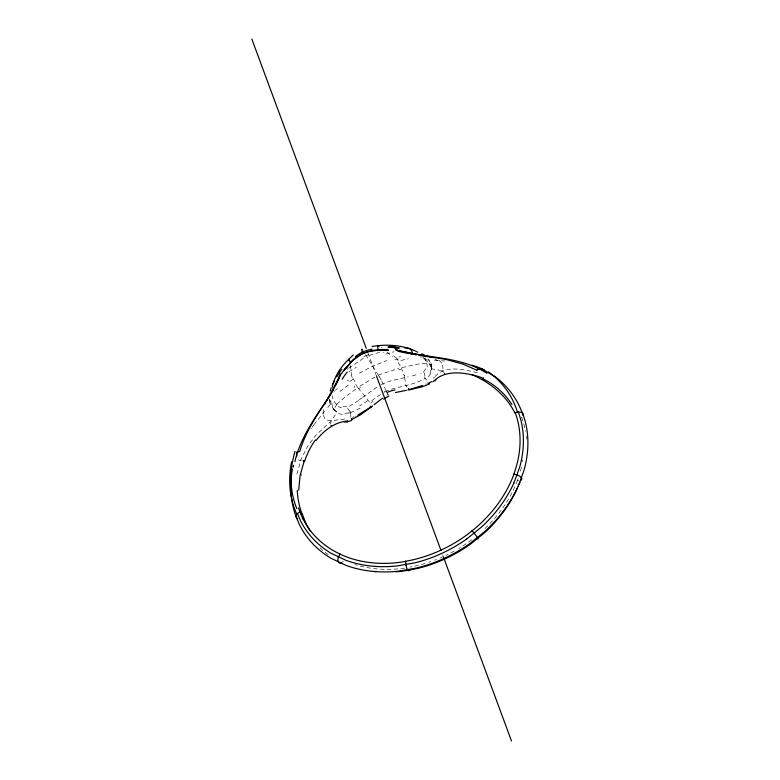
<?xml version="1.0" encoding="UTF-8"?>
<svg xmlns="http://www.w3.org/2000/svg" width="780" height="780" viewBox="0 0 780 780"><rect width="100%" height="100%" fill="white"/><g stroke="black" fill="none" stroke-linecap="round" stroke-linejoin="round"><path stroke-width="0.58" stroke-dasharray="3.9 2.92" d="M429.994 373.561L431.36 368.657L429.546 363.792M431.369 369.213L431.077 363.685L427.732 358.02M350.805 413.419L349.966 411.119M431.36 368.579L431.467 367.526L431.33 369.769L430.872 364.494L426.816 363.168L417.085 364.231L401.31 367.731L397.985 362.105M296.956 474.065L301.012 459.322L307.905 445.828L316.192 434.928L330.301 421.892L335.147 415.009A10.247 5.606 -67.8 0 0 336.375 412.435L336.521 412.025A27.485 16.692 -46 0 1 331.802 402.382M425.704 368.696L423.014 372.781L420.644 373.523M310.947 428.776L311.405 428.123M312.098 427.167L312.79 426.231M313.014 425.919L313.697 425.002M313.93 424.7L324.724 411.392M327.815 407.599L331.5 402.529L329.569 399.682M336.901 404.245L334.796 407.579A5.197 3.5 -32.6 0 0 334.708 409.247L336.58 411.86M435.084 376.565C445.79 364.25 465.533 369.973 479.047 373.113M434.411 377.276L433.387 378.329M334.25 391.267L334.786 390.77M335.341 390.263L337.145 388.703M347.051 369.427L348.241 368.531M348.835 368.082L364.348 357.727M371.777 400.686L381.469 393.754M362.593 397.41L378.329 386.139M361.998 397.849L359.287 399.779M347.188 381.059L348.709 379.997M360.448 390.994L357.786 387.64L345.335 396.776L337.672 403.406A18.925 12.636 -32.8 0 0 336.95 404.264M359.931 386.159L375.307 376.789M352.852 404.147L348.485 406.887L342.927 406.575M428.005 382.707L427.011 383.302M359.307 373.171L372.811 366.132L386.958 360.526M360.136 408.262L351.877 412.045A22.659 11.797 -33.8 0 1 350.893 412.327M384.062 392.233L384.589 391.95M425.412 384.15L425.958 383.867M381.254 384.511L390.058 381.059L405.756 377.335M378.241 375.024L398.804 368.375M385.759 390.01L386.197 391.17L393.101 388.723L411.089 384.267L419.201 381.43L424.856 378.524L426.65 379.733A10.51 7.585 44.7 0 1 427.235 380.182L427.869 380.747A4.553 3.286 44.7 0 1 428.317 381.225M355.31 416.218L355.924 415.954M369.369 355.436L380.786 351.936M354.081 416.715L352.267 417.368M416.062 374.8L415.906 374.839A46.722 7.693 -12 0 1 412.308 375.882M398.892 357.035L400.657 356.596M408.281 376.75L407.569 376.915M348.689 412.961L342.839 413.546M398.726 348.27L400.238 348.075M344.731 418.987C341.133 420.206 329.657 418.987 330.554 424.135M434.392 360.487L446.686 361.101M429.429 360.165L425.412 359.658M442.084 370.558L444.025 372.469M441.616 370.519L434.616 369.496A10.442 4.388 22.4 0 1 431.925 368.716L431.515 368.56M425.344 359.648L425.256 357.767M420.517 356.869L421.278 357.24M386.87 351.956L392.72 356.431M381.371 347.402L382.054 347.987M406.507 386.402L405.756 385.223M334.435 410.114L330.993 405.454L329.462 399.194M362.651 393.539L369.613 402.256L369.964 404.479M357.786 387.64L354.315 382.093M365.664 354.695L377.91 374.468M378.407 375.297L379.226 376.662M381.625 380.874L385.583 389.552M386.197 391.17L386.558 391.862M401.31 367.731L404.225 375.706M367.926 352.901L375.95 374.595M442.669 554.941L443.508 557.222M521.752 417.456L524.053 424.729A123.279 96.944 -31.7 0 1 525.476 431.32M350.337 365.664L351.848 375.131M404.674 377.578L405.707 384.735M424.769 376.906L424.846 378.31M521.84 417.329A5.996 3.666 -20.5 0 1 521.527 417.651M300.125 460.639A8.356 4.972 6.5 0 1 298.526 459.732M301.285 460.307A4.426 1.96 18.7 0 1 300.748 460.093M518.632 480.597A6.045 2.652 20 0 1 517.598 480.47M517.423 480.46A119.067 93.327 -31.7 0 1 484.019 529.435M471.705 539.77A119.067 93.327 -31.7 0 1 458.728 548.506M454.214 551.119A119.067 93.327 -31.7 0 1 445.721 555.487M442.572 556.94A119.067 93.327 -31.7 0 1 440.183 557.983M436.469 559.514A119.067 93.327 -31.7 0 1 434.596 560.235M430.843 561.6A119.067 93.327 -31.7 0 1 428.961 562.243M425.168 563.443A119.067 93.327 -31.7 0 1 409.9 567.138M522.834 459.859A119.067 93.532 -31.8 0 1 522.532 461.731M521.41 467.356A119.067 93.532 -31.8 0 1 519.958 472.982M518.164 478.598A119.067 93.532 -31.8 0 1 517.491 480.47M404.606 568.133A119.067 93.532 -31.8 0 1 355.027 564.583M526.178 436.127A123.279 96.944 -31.7 0 1 526.461 439.052M301.031 475.81A128.866 101.429 -31 0 1 301.421 474.045M328.244 554.639A123.279 96.944 -31.7 0 1 318.026 545.902M439.033 360.331A23.712 14.479 -5.7 0 1 442.543 364.806M434.967 359.112A25.331 14.723 -2.9 0 1 437.931 360.867M442.26 365.196A18.544 10.686 0.2 0 1 442.416 370.598M373.006 401.281A50.066 16.741 -32.9 0 1 370.685 402.977M367.673 400.686A41.964 14.995 -32.7 0 1 359.502 405.941M384.53 391.872A25.594 18.203 -18.9 0 1 386.149 391.082M350.854 412.513A22.405 11.983 -34.5 0 1 348.64 413.098M342.391 414.394A26.559 16.127 -45.8 0 1 336.385 412.074M341.825 407.969A25.847 16.117 -33.4 0 1 336.287 404.713M336.677 404.45A30.927 19.11 -38.8 0 1 332.319 395.704M330.983 420.732A18.486 10.842 -33.6 0 1 325.065 418.84M329.784 403.153A44.128 30.586 -32.3 0 1 329.784 396.133M363.733 356.879A38.357 28.499 -18.1 0 1 366.298 355.602M366.298 355.602A38.357 28.519 -18.7 0 1 368.94 354.471M385.759 354.13A110.526 80.252 -26.2 0 1 394.105 351.721M394.738 359.97A126.097 77.532 -23.8 0 1 398.911 358.849M393.666 355.894A66.729 41.36 -17.8 0 1 395.47 357.737M395.986 357.435A70.366 44.08 -23 0 1 398.716 361.774M400.861 360.545A108.888 73.457 -25.4 0 1 408.359 358.771M379.187 376.565A37.06 3.676 65.6 0 1 381.566 380.689M423.774 357.854A30.927 17.608 -2.5 0 1 426.699 363.168M426.601 363.188A25.828 15.2 -7.5 0 1 426.943 368.706M423.823 372.421A6.152 5.06 29.2 0 1 424.651 376.857M422.819 357.572A32.721 18.866 -0.5 0 1 425.685 359.444M424.993 359.746A29.084 15.814 2.9 0 1 429.361 363.821M404.255 374.995A9.487 1.56 81.7 0 1 404.781 377.023M430.482 373.601A24.092 12.655 -4.4 0 1 425.704 378.846M358.42 388.879A97.295 26.374 -35.5 0 1 360.457 387.475M354.802 387.582A31.639 4.943 40.9 0 1 354.081 385.846M355.017 381.761A70.366 43.543 -17.3 0 1 352.453 377.471M352.238 377.559A66.729 41.779 -22.5 0 1 351.497 375.258M349.762 381.459A126.126 75.826 -33.9 0 1 353.398 379.002M348.884 371.953A110.526 79.16 -34.6 0 1 356.382 367.263M436.595 378.885A33.325 16.448 -9 0 1 434.821 381.644M324.773 418.655A23.644 14.918 -41.6 0 1 323.388 413.351M323.203 413.429A25.262 15.834 -38.5 0 1 323.485 409.305M347.86 422.438A33.374 17.657 -33.7 0 1 342.001 422.526M383.546 352.306A35.461 5.655 54.1 0 1 383.955 352.726M398.668 369.827A97.295 29.289 -16.9 0 1 401.056 369.203M350.844 417.281A9.087 5.255 82.5 0 1 350.873 413.468M349.966 411.148A6.162 4.407 -85.5 0 1 347.519 407.326M358.449 400.501A46.751 9.506 -35.2 0 1 355.251 402.694M339.963 391.482A109.063 72.413 -33.8 0 1 349.537 384.306M406.497 386.451A9.224 4.251 54 0 1 407.189 387.124M343.219 561.366A6.035 3.315 -64.8 0 1 342.225 562.322M334.912 410.602L333.128 408.72L334.912 410.602M431.233 364.689L431.077 363.685L431.515 366.581L431.233 364.689"/><path stroke-width="1.17" d="M298.721 490.142L300.056 475.722L304.229 460.941A4.417 2.096 19.2 0 1 303.615 460.912M339.076 371.163L340.294 375.482L339.748 376.369M333.528 382.639C336.863 371.397 344.565 362.758 353.32 355.027M444.551 374.371L444.483 373.454M293.212 467.181L293.631 465.29M294.889 461.653C299.686 440.447 311.951 422.156 323.905 404.381M332.446 386.353L332.651 385.525M330.252 391.034L331.188 387.68M333.002 384.286L333.392 383.048M338.305 557.544L338.423 557.183A6.035 3.315 -64.8 0 1 340.158 554.122M513.883 483.044L519.773 466.869A123.279 96.944 -31.7 0 0 520.669 419.289L518.388 412.015A5.986 3.656 -20.5 0 0 515.434 412.854M518.973 484.477L524.189 469.687A126.292 99.313 -31.7 0 0 525.115 420.947L522.775 413.498M335.517 384.988L335.79 384.316M324.558 404.469L324.87 403.738M518.164 486.262L519.928 482.157M336.18 383.409L336.58 382.493M324.919 403.621L331.968 390.965M336.892 381.81L337.321 380.894M336.706 383.136L339.154 378.183M336.58 383.389L331.237 393.422M337.662 380.211L339.69 376.477M334.366 386.363L338.988 377.578A4.69 2.545 25.2 0 1 339.056 376.818M333.031 388.966L332.758 389.493M332.563 389.854L332.173 390.585M330.915 393.968L329.784 395.821M329.628 396.084L327.405 399.565M327.064 400.081L326.488 400.949M324.382 403.66L330.359 394.475M325.669 402.188C315.091 417.534 305.019 433.602 299.666 451.62A5.353 3.12 24.7 0 0 297.658 452.098M330.496 394.27L331.11 393.373M344.048 370.51L351.117 362.212M334.396 380.611L332.299 385.018L333.469 389.425M344.409 369.671L339.583 376.058A8.239 4.465 25.2 0 0 339.3 376.369M344.019 370.315L345.072 368.843M344.263 370.012L351.819 361.491M316.105 440.398C323.456 431.213 333.245 423.004 345.248 421.288M345.15 368.735L345.745 368.023M333.45 390.195L333.372 390.293A12.314 3.373 -60.7 0 0 332.095 391.979M345.735 368.209L348.017 365.596M349.635 363.538A8.297 2.779 49 0 1 350.522 362.612C359.444 351.624 374.078 349.108 387.533 349.547M351.858 361.374L352.921 360.331M353.262 360.087L362.495 353.564L361.706 349.323L362.349 349.849M434.528 380.396C444.483 371.134 459.654 371.953 471.998 374.887M418.373 568.23A123.279 96.944 -31.7 0 0 469.96 544.518L484.799 532.565A123.279 96.944 -31.7 0 0 517.228 488.485M434.401 380.503L432.783 381.82M374.039 404.742L382.57 398.141M372.538 405.97L357.786 415.096M371.777 406.585L360.662 414.736L351.916 419.435M466.606 539.077L481.435 527.114A123.279 96.944 -31.7 0 0 513.874 483.044M422.506 385.466L407.862 389.99M520.533 480.441L520.767 480.363A6.045 2.652 20 0 0 517.159 474.952M350.747 362.466L348.64 359.365M366.581 352.072L375.94 350.483L388.411 350.23M395.479 392.515L406.37 390.341M347.548 420.771L345.667 421.2M418.373 568.24L409.315 570.16A6.045 1.687 80 0 1 405.99 565.032M292.402 469.102A128.349 101.449 -30.2 0 0 296.419 517.569L299.491 524.687A126.292 99.313 -31.7 0 0 331.227 558.402L346.047 565.402A126.292 99.313 -31.7 0 0 398.317 571.213L416.871 567.967A126.292 99.313 -31.7 0 0 469.716 543.66L484.916 531.414A126.292 99.313 -31.7 0 0 518.144 486.262M409.237 389.844L421.678 386.958L429.546 383.955A4.846 3.5 44.7 0 0 429.263 382.902M372.07 346.447C385.505 344.302 399.643 344.721 412.425 349.762M407.053 570.511L400.267 571.428M395.85 349.723L396.26 349.976A7.79 3.247 -77.6 0 1 397.81 350.493M381.381 350.181L388.323 350.044M404.469 347.763L405.385 347.763M395.947 350.015L409.831 352.93M463.291 364.24L445.409 359.307L418.909 355.339M420.508 354.9L414.989 354.042A12.607 2.252 13.8 0 0 413.8 353.896M416.208 354.929L415.262 354.783M420.576 354.949L430.345 356.85M418.714 354.627C441.977 358.42 466.703 360.029 486.993 373.347M418.148 354.529L397.741 350.688A5.441 2.272 -77.5 0 1 397.976 351.293L402.724 352.277M412.357 354.276L411.469 354.12M411.05 354.042L410.465 353.925M408.135 353.467L402.773 352.297M421.746 353.818L423.618 354.529A5.411 4.144 -30.2 0 1 424.798 355.846L424.895 356.06M410.69 353.194L412.357 353.71M413.751 354.178L414.775 354.529M463.495 364.319L476.863 370.237M412.854 349.927L414.55 350.639M415.379 351.01L416.188 351.4M416.978 351.809L417.748 352.228M379.48 345.969C377.13 344.282 377.54 349.518 378.778 349.889A5.002 0.839 81.6 0 1 379.031 350.269M494.481 376.399L483.785 369.935A8.668 5.753 -48 0 0 478.842 369.203M331.568 426.094L331.003 425.383M511.914 404.518C504.865 393.52 494.764 384.452 482.937 378.865A4.426 2.574 -63.4 0 0 483.444 378.271A4.436 2.447 -63.3 0 0 483.639 377.949M387.494 393.764L387.611 394.007A5.245 0.546 65.1 0 1 388.069 395.002M298.506 507.897L300.602 513.659M251.813 39L366.239 348.338M376.379 375.736L440.973 550.378M443.508 557.222L511.495 741M515.307 412.912L516.311 415.857A119.067 93.649 -31.7 0 1 513.796 474.25M395.645 349.04L394.319 345.891A5.333 2.545 -76.9 0 0 394.212 345.745M302.367 514.166L304.463 519.919A119.067 93.629 -31.7 0 0 310.362 531.336M370.646 407.306L370.295 406.058M412.591 353.788L412.474 353.281A27.31 22.659 -27.7 0 0 412.152 352.014L411.567 350.6A6.679 5.538 -27.7 0 0 409.178 348.426L406.575 347.831A15.98 13.143 -26.7 0 0 405.376 347.822M406.019 565.1L405.951 564.71A6.064 1.687 80 0 1 405.785 561.21M483.659 370.11A8.356 5.548 -48 0 1 484.546 370.841M471.89 365.177A108.878 85.839 -33.8 0 1 483.922 369.749M494.618 376.252A128.7 101.303 -33.3 0 1 522.532 413.605M518.368 412.006A5.996 3.666 -20.5 0 1 522.98 415.399M488.416 371.865A121.475 95.569 -31.3 0 1 517.51 412.366M476.824 370.178A5.333 3.783 -69.8 0 1 478.891 368.696M297.59 518.563A5.996 3.666 -20.5 0 1 297.443 513.581L300.436 520.553A123.279 96.944 -31.7 0 0 331.422 553.459L345.881 560.293A123.279 96.944 -31.7 0 0 396.903 565.968L415.019 562.799A123.279 96.944 -31.7 0 0 466.596 539.068M296.995 455.959A8.678 5.207 26.5 0 1 297.112 451.766M341.279 562.877A6.045 3.325 -64.8 0 1 338.296 557.476M296.702 513.981A121.154 95.218 -32.1 0 1 291.603 461.75M297.433 513.601A5.986 3.656 -20.5 0 1 299.89 511.953M477.272 538.492A6.045 0.595 51.1 0 0 477.691 538.044A6.045 0.595 51.1 0 0 474.435 533.559L474.23 533.325A6.064 0.595 51.1 0 0 471.949 530.761M409.432 569.79A6.064 1.687 80 0 1 409.315 570.17M513.767 474.26A6.045 2.652 20 0 1 517.179 474.991M472.856 375.053A118.609 89.271 -14.9 0 1 514.946 413.049M339.992 554.053A119.067 93.649 -31.7 0 1 300.553 513.523M405.776 561.405A119.067 93.883 -31.8 0 1 340.09 554.19M513.913 474.26A119.067 93.805 -31.5 0 1 405.532 561.298M472.007 374.819A106.353 81.52 -75.3 0 1 483.142 378.271M303.596 460.873A4.426 1.96 18.7 0 1 303.079 460.795M304.658 461.116A106.275 90.88 31.7 0 1 315.412 439.92M303.752 518.203A5.986 3.656 -20.5 0 1 302.289 518.758M400.267 571.408A123.279 96.944 -31.7 0 1 395.762 571.808M375.882 571.613A123.279 96.944 -31.7 0 1 373.727 571.389M423.248 355.485A5.879 1.726 -74.1 0 1 423.881 355.66M431.535 381.566A31.375 13.123 -5.7 0 1 428.259 383.546M326.752 400.286A6.006 2.574 22.2 0 1 327.229 399.477M363.002 351.77A32.974 22.912 -19.2 0 1 372.109 349.177M355.485 356.528A32.974 22.912 -19.2 0 1 363.363 351.556M387.923 347.188A69.459 57.193 -20.4 0 1 396.64 347.822M388.859 347.295A72.667 58.89 -20.2 0 1 398.658 348.163M408.466 388.586A9.224 4.251 54 0 1 409.247 389.639M349.255 360.828A11.398 0.692 65.6 0 1 349.069 360.272M336.882 376.945A72.667 58.412 -13.7 0 1 341.786 369.301M339.076 377.969A5.216 2.827 25.1 0 1 338.988 377.569M351.936 419.377A4.894 2.837 82.5 0 1 351.409 418.48M351.604 420.488A31.453 16.165 -41.3 0 1 347.139 421.658M296.849 508.726A118.472 92.966 -33 0 1 294.986 451.406M302.152 514.244A118.628 95.306 -19.1 0 1 297.268 490.357M383.526 399.136A32.565 24.716 -18.1 0 1 388.762 396.181M386.87 392.555A34.33 30.722 -18.5 0 1 395.011 389.893M389.035 346.466A66.349 58.753 -20.8 0 1 399.145 347.899M342.166 379.177A66.427 52.387 -24.5 0 1 347.188 372.089M362.632 353.808A21.704 15.805 -18.6 0 1 366.649 352.355"/></g></svg>
